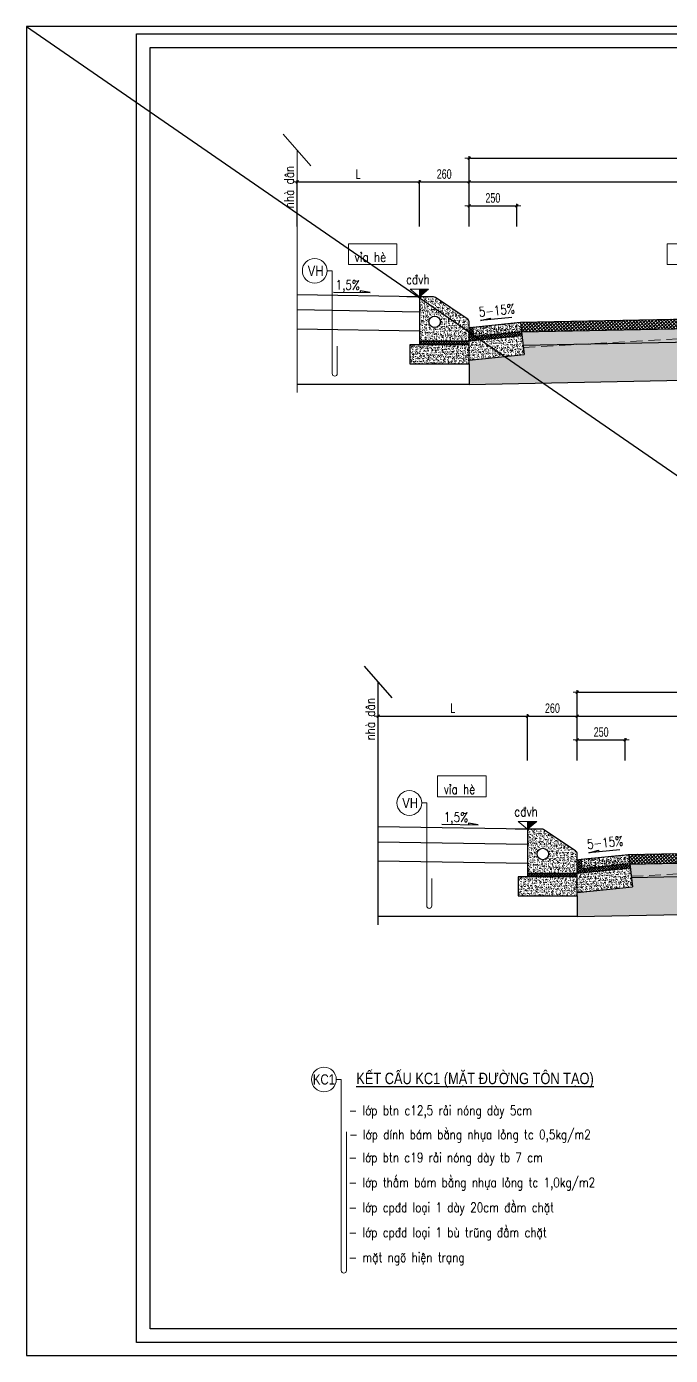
# Model space of a CAD drawing. Header units: millimetres. Extents: x -102634 to -64833, y 11643 to 27305.
# Drawn here: x -102634 to -99264, y 20347 to 27305 of the extents above; entities that cross this region are included whole.
import ezdxf
from ezdxf.enums import TextEntityAlignment as Align

# ---------------------------------------------------------------- set-up
doc = ezdxf.new("R2010")
doc.units = ezdxf.units.MM
doc.header["$MEASUREMENT"] = 0
doc.linetypes.add('HIDDEN', pattern=[0.375, 0.25, -0.125])
for name, color, linetype in [('ENTTNTHIETKE1', 2, 'Continuous'), ('KHUNGTEN', 5, 'Continuous'), ('NOI', 4, 'Continuous'), ('thep', 2, 'Continuous')]:
    doc.layers.add(name, color=color, linetype=linetype)
doc.layers.add('KCS_Plotter', color=11, linetype='Continuous', plot=False)
for name, color, linetype, lineweight in [('LC Dim', 8, 'Continuous', 18), ('LC Hatch', 252, 'Continuous', 9), ('LC ISO', 153, 'Continuous', 13), ('LC Net dam 1', 30, 'Continuous', 30), ('LC Net dam3', 1, 'Continuous', 60), ('LC Net khuat', 4, 'HIDDEN', 13), ('LC Net manh', 239, 'Continuous', 5), ('LC Net thay', 7, 'Continuous', 25), ('LC Text1', 3, 'Continuous', 20), ('LC Text2', 7, 'Continuous', 25)]:
    doc.layers.add(name, color=color, linetype=linetype, lineweight=lineweight)
doc.styles.add('General text 2', font='arial.ttf')
doc.styles.add('HOATBIF', font='hoatbif.shx', dxfattribs={"width": 0.7})
doc.styles.add('LC 3', font='vnsimli.shx', dxfattribs={"width": 0.75})
doc.styles.add('T1', font='Vnsimli.shx', dxfattribs={"width": 0.8})
doc.styles.add('T2', font='', dxfattribs={"width": 0.8})
doc.styles.get('T2').set_extended_font_data('.VnArialH')
doc.dimstyles.new('1-100(1-25)', dxfattribs={"dimscale": 25, "dimtxt": 2.5, "dimasz": 0.35, "dimexe": 0.5, "dimexo": 0, "dimgap": 0.8, "dimtad": 1, "dimdec": 0, "dimzin": 0, "dimdsep": 46, "dimtxsty": 'HOATBIF', "dimblk1": 'DOT', "dimblk2": 'DOT', "dimsah": 1, "dimcen": -1, "dimdle": 1, "dimclrd": 256, "dimclre": 256, "dimclrt": 4, "dimadec": 3, "dimazin": 2, "dimtfac": 0.333333, "dimtdec": 0, "dimtix": 1, "dimtmove": 2, "dimatfit": 3, "dimldrblk": 'DOT', "dimfxl": 1, "dimtvp": 0.833333, "dimtolj": 1, "dimtzin": 0, "dimarcsym": 0})
pattern_1 = [(46.579445, (11005.57, 9693.291), (26.7089363, -3.9538238), [2.8125, -30.9375]), (351.579445, (11005.57, 9693.291), (-3.510937, 28.467398), [2.25, -24.75]), (97.03089, (11007.796, 9692.962), (23.197999, 24.513574), [2.390257, -26.292829]), (42.763645, (11006.018, 9700.778), (39.579915, -8.58378), [4.21875, -46.40625]), (93.21508, (11009.317, 9700.063), (37.166892, 34.37314), [3.585388, -39.439266]), (347.76361, (11006.02, 9700.78), (37.166892, 34.37314), [3.375, -37.125]), (17.579445, (11009.65, 9698.683), (21.4433102, -16.4068414), [2.8125, -30.9375]), (322.579445, (11009.65, 9698.683), (10.730534, 26.6002837), [2.25, -24.75]), (68.03089, (11011.437, 9697.315), (32.1738437, 10.193442), [2.390257, -26.292829]), (34.079445, (11005.571, 9693.291), (1.200005, 12.4340733), [0, -24.45, 0, -25.125, 0, -24.84375]), (4.079445, (11005.571, 9693.291), (10.7299968, 14.1754933), [0, -14.325, 0, -23.8875, 0, -9.46875]), (324.079445, (10997.223, 9693.79), (19.9322138, -2.0386849), [0, -9.375, 0, -29.25, 0, -38.8125]), (314.079445, (10993.48, 9694.014), (22.0544973, 2.4424178), [0, -12.1875, 0, -19.425, 0, -27.5625])]
pattern_2 = [(46.579445, (11572.316, 6906.63), (26.7089363, -3.9538238), [2.8125, -30.9375]), (351.579445, (11572.316, 6906.63), (-3.510937, 28.467398), [2.25, -24.75]), (97.03089, (11574.542, 6906.301), (23.197999, 24.513574), [2.390257, -26.292829]), (42.763645, (11572.764, 6914.118), (39.579915, -8.58378), [4.21875, -46.40625]), (93.21508, (11576.06, 6913.402), (37.166892, 34.37314), [3.585388, -39.439266]), (347.76361, (11572.764, 6914.118), (37.166892, 34.37314), [3.375, -37.125]), (17.579445, (11576.395, 6912.022), (21.4433102, -16.4068414), [2.8125, -30.9375]), (322.579445, (11576.395, 6912.022), (10.730534, 26.6002837), [2.25, -24.75]), (68.03089, (11578.182, 6910.655), (32.1738437, 10.193442), [2.390257, -26.292829]), (34.079445, (11572.316, 6906.631), (1.200005, 12.4340733), [0, -24.45, 0, -25.125, 0, -24.84375]), (4.079445, (11572.316, 6906.631), (10.7299968, 14.1754933), [0, -14.325, 0, -23.8875, 0, -9.46875]), (324.079445, (11563.969, 6907.13), (19.9322138, -2.0386849), [0, -9.375, 0, -29.25, 0, -38.8125]), (314.079445, (11560.225, 6907.354), (22.0544973, 2.4424178), [0, -12.1875, 0, -19.425, 0, -27.5625])]
pattern_3 = [(46.579445, (0, 0), (26.7089363, -3.9538238), [2.8125, -30.9375]), (351.579445, (0, 0), (-3.510937, 28.467398), [2.25, -24.75]), (97.03089, (2.226, -0.33), (23.197999, 24.513574), [2.390257, -26.292829]), (42.763645, (0.447, 7.487), (39.579915, -8.58378), [4.21875, -46.40625]), (93.21508, (3.746, 6.77), (37.166892, 34.37314), [3.585388, -39.439266]), (347.76361, (0.447, 7.487), (37.166892, 34.37314), [3.375, -37.125]), (17.579445, (4.08, 5.391), (21.4433102, -16.4068414), [2.8125, -30.9375]), (322.579445, (4.08, 5.39), (10.730534, 26.600284), [2.25, -24.75]), (68.03089, (5.866, 4.024), (32.173844, 10.193442), [2.390257, -26.292829]), (34.079445, (0, 0), (1.200005, 12.4340733), [0, -24.45, 0, -25.125, 0, -24.84375]), (4.079445, (0, 0), (10.7299968, 14.1754933), [0, -14.325, 0, -23.8875, 0, -9.46875]), (324.079445, (-8.348, 0.499), (19.9322138, -2.0386849), [0, -9.375, 0, -29.25, 0, -38.8125]), (314.079445, (-12.091, 0.723), (22.0544973, 2.4424178), [0, -12.1875, 0, -19.425, 0, -27.5625])]

# ---------------------------------------------------------------- blocks, each defined once
blk = doc.blocks.new('khung vpn')
at = {"layer": 'Defpoints'}
for p, q in [((52556.46, -4195.446), (52498.758, -4195.446)), ((52498.758, -4195.446), (52498.758, -4235.276)), ((52498.758, -4235.276), (52556.46, -4235.276))]:
    blk.add_line(p, q, dxfattribs=at)
at = {"layer": 'KHUNGTEN'}
blk.add_lwpolyline([(52556.243, -4234.885), (52502.048, -4234.885), (52502.048, -4195.662), (52556.243, -4195.662)], close=True, dxfattribs=at)
at = {"layer": 'thep'}
blk.add_lwpolyline([(52555.832, -4234.474), (52502.459, -4234.474), (52502.459, -4196.073), (52555.832, -4196.073)], close=True, dxfattribs=at)
blk = doc.blocks.new('*U5')
at = {"layer": 'LC ISO'}
blk.add_circle((0, 0), 4.25, dxfattribs=at)
at = {"layer": 'LC Text1', "style": 'General text 2', "width": 0.8, "flags": 8}
blk.add_attdef('SYMBOL', text='', height=3.5, dxfattribs=at).set_placement((0, 0), align=Align.MIDDLE_CENTER)
blk = doc.blocks.new('DOT')
at = {"layer": 'LC Dim'}
blk.add_line((-3, 0), (3, 0), dxfattribs=at)
at = {"layer": 'LC Dim', "color": 4}
blk.add_line((-1, -1), (1, 1), dxfattribs=at)
blk.add_lwpolyline([(0.5, 1), (-1, -0.5), (-0.5, -1), (1, 0.5)], close=True, dxfattribs=at)
blk = doc.blocks.new('*D46')
at = {"layer": 'Defpoints', "color": 0, "transparency": 16777216}
for p in [(-100578.1, 26491.9), (-101218.5, 26259.1), (-100578.1, 26259.1)]:
    blk.add_point(p, dxfattribs=at)
at = {"layer": 'LC Dim', "lineweight": -2, "transparency": 16777216}
for p, q in [((-101218.5, 26259.1), (-101218.5, 26501.9)), ((-101211.5, 26491.9), (-100585.1, 26491.9)), ((-100578.1, 26259.1), (-100578.1, 26501.9))]:
    blk.add_line(p, q, dxfattribs=at)
at = {"layer": 'LC Dim', "lineweight": -2, "transparency": 16777216, "xscale": 7, "yscale": 7, "zscale": 7, "rotation": 180}
blk.add_blockref('DOT', (-101218.5, 26491.9), dxfattribs=at)
at = {"layer": 'LC Dim', "lineweight": -2, "transparency": 16777216, "xscale": 7, "yscale": 7, "zscale": 7}
blk.add_blockref('DOT', (-100578.1, 26491.9), dxfattribs=at)
at = {"layer": 'LC Dim', "color": 4, "transparency": 16777216, "insert": (-100898.3, 26532.9), "char_height": 50, "attachment_point": 5, "style": 'HOATBIF'}
blk.add_mtext('\\A1;L', dxfattribs=at)
blk = doc.blocks.new('_Dot')
at = {"color": 0, "linetype": 'ByBlock', "lineweight": -2}
blk.add_line((-0.5, 0), (-1, 0), dxfattribs=at)
at = {"color": 0, "linetype": 'ByBlock', "const_width": 0.5}
blk.add_lwpolyline([(-0.25, 0, 1), (0.25, 0, 1)], format="xyb", close=True, dxfattribs=at)
blk = doc.blocks.new('*D47')
at = {"layer": 'Defpoints', "color": 0, "transparency": 16777216}
for p in [(-100318.1, 26491.9), (-100578.1, 26259.1), (-100318.1, 26259.1)]:
    blk.add_point(p, dxfattribs=at)
at = {"layer": 'LC Dim', "lineweight": -2, "transparency": 16777216}
for p, q in [((-100578.1, 26259.1), (-100578.1, 26501.9)), ((-100571.1, 26491.9), (-100325.1, 26491.9)), ((-100318.1, 26259.1), (-100318.1, 26501.9))]:
    blk.add_line(p, q, dxfattribs=at)
at = {"layer": 'LC Dim', "lineweight": -2, "transparency": 16777216, "xscale": 7, "yscale": 7, "zscale": 7, "rotation": 180}
blk.add_blockref('DOT', (-100578.1, 26491.9), dxfattribs=at)
at = {"layer": 'LC Dim', "lineweight": -2, "transparency": 16777216, "xscale": 7, "yscale": 7, "zscale": 7}
blk.add_blockref('DOT', (-100318.1, 26491.9), dxfattribs=at)
at = {"layer": 'LC Dim', "color": 4, "transparency": 16777216, "insert": (-100448.1, 26532.9), "char_height": 50, "attachment_point": 5, "style": 'HOATBIF'}
blk.add_mtext('\\A1;260', dxfattribs=at)
blk = doc.blocks.new('*D48')
at = {"layer": 'Defpoints', "color": 0, "transparency": 16777216}
for p in [(-97818.1, 26491.9), (-100318.1, 26259.1), (-97818.1, 26259.1)]:
    blk.add_point(p, dxfattribs=at)
at = {"layer": 'LC Dim', "lineweight": -2, "transparency": 16777216}
for p, q in [((-100318.1, 26259.1), (-100318.1, 26501.9)), ((-100311.1, 26491.9), (-97825.1, 26491.9)), ((-97818.1, 26259.1), (-97818.1, 26501.9))]:
    blk.add_line(p, q, dxfattribs=at)
at = {"layer": 'LC Dim', "lineweight": -2, "transparency": 16777216, "xscale": 7, "yscale": 7, "zscale": 7, "rotation": 180}
blk.add_blockref('DOT', (-100318.1, 26491.9), dxfattribs=at)
at = {"layer": 'LC Dim', "lineweight": -2, "transparency": 16777216, "xscale": 7, "yscale": 7, "zscale": 7}
blk.add_blockref('DOT', (-97818.1, 26491.9), dxfattribs=at)
at = {"layer": 'LC Dim', "color": 4, "transparency": 16777216, "insert": (-99068.1, 26532.9), "char_height": 50, "attachment_point": 5, "style": 'HOATBIF'}
blk.add_mtext('\\A1;2500', dxfattribs=at)
blk = doc.blocks.new('*D52')
at = {"layer": 'Defpoints', "color": 0, "transparency": 16777216}
for p in [(-95318.1, 26616.9), (-100318.1, 26259.1), (-95318.1, 26259.1)]:
    blk.add_point(p, dxfattribs=at)
at = {"layer": 'LC Dim', "lineweight": -2, "transparency": 16777216}
for p, q in [((-100318.1, 26259.1), (-100318.1, 26626.9)), ((-100311.1, 26616.9), (-95325.1, 26616.9)), ((-95318.1, 26259.1), (-95318.1, 26626.9))]:
    blk.add_line(p, q, dxfattribs=at)
at = {"layer": 'LC Dim', "lineweight": -2, "transparency": 16777216, "xscale": 7, "yscale": 7, "zscale": 7, "rotation": 180}
blk.add_blockref('DOT', (-100318.1, 26616.9), dxfattribs=at)
at = {"layer": 'LC Dim', "lineweight": -2, "transparency": 16777216, "xscale": 7, "yscale": 7, "zscale": 7}
blk.add_blockref('DOT', (-95318.1, 26616.9), dxfattribs=at)
at = {"layer": 'LC Dim', "color": 4, "transparency": 16777216, "insert": (-97818.1, 26657.9), "char_height": 50, "attachment_point": 5, "style": 'HOATBIF'}
blk.add_mtext('\\A1;5000', dxfattribs=at)
blk = doc.blocks.new('*D57')
at = {"layer": 'Defpoints', "color": 0, "transparency": 16777216}
for p in [(-100068.1, 26366.9), (-100318.1, 26259.1), (-100068.1, 26259.1)]:
    blk.add_point(p, dxfattribs=at)
at = {"layer": 'LC Dim', "lineweight": -2, "transparency": 16777216}
for p, q in [((-100318.1, 26259.1), (-100318.1, 26376.9)), ((-100068.1, 26259.1), (-100068.1, 26376.9)), ((-100311.1, 26366.9), (-100075.1, 26366.9))]:
    blk.add_line(p, q, dxfattribs=at)
at = {"layer": 'LC Dim', "lineweight": -2, "transparency": 16777216, "xscale": 7, "yscale": 7, "zscale": 7, "rotation": 180}
blk.add_blockref('DOT', (-100318.1, 26366.9), dxfattribs=at)
at = {"layer": 'LC Dim', "lineweight": -2, "transparency": 16777216, "xscale": 7, "yscale": 7, "zscale": 7}
blk.add_blockref('DOT', (-100068.1, 26366.9), dxfattribs=at)
at = {"layer": 'LC Dim', "color": 4, "transparency": 16777216, "insert": (-100193.1, 26407.9), "char_height": 50, "attachment_point": 5, "style": 'HOATBIF'}
blk.add_mtext('\\A1;250', dxfattribs=at)
blk = doc.blocks.new('Caodo1')
at = {"layer": 'LC Text1'}
blk.add_hatch(color=4, dxfattribs=at).paths.add_polyline_path([(0, 200), (0, 0), (243, 200)])
at = {"layer": 'LC Text1', "color": 4}
for p, q in [((324, 0), (-324, 0)), ((0, 0), (0, 200))]:
    blk.add_line(p, q, dxfattribs=at)
blk.add_lwpolyline([(-243, 200), (243, 200), (0, 0), (0, 0)], close=True, dxfattribs=at)
at = {"layer": 'LC Text1', "color": 4, "style": 'T1', "width": 0.8}
blk.add_attdef('%%P0,00', text='', height=250, dxfattribs=at).set_placement((-39, 460), align=Align.MIDDLE_CENTER)
blk = doc.blocks.new('*D58')
at = {"layer": 'Defpoints', "color": 0, "transparency": 16777216}
for p in [(-100011.3, 23695.2), (-100794.1, 23462.5), (-100011.3, 23462.5)]:
    blk.add_point(p, dxfattribs=at)
at = {"layer": 'LC Dim', "lineweight": -2, "transparency": 16777216}
for p, q in [((-100794.1, 23462.5), (-100794.1, 23705.2)), ((-100787.1, 23695.2), (-100018.3, 23695.2)), ((-100011.3, 23462.5), (-100011.3, 23705.2))]:
    blk.add_line(p, q, dxfattribs=at)
at = {"layer": 'LC Dim', "lineweight": -2, "transparency": 16777216, "xscale": 7, "yscale": 7, "zscale": 7, "rotation": 180}
blk.add_blockref('DOT', (-100794.1, 23695.2), dxfattribs=at)
at = {"layer": 'LC Dim', "lineweight": -2, "transparency": 16777216, "xscale": 7, "yscale": 7, "zscale": 7}
blk.add_blockref('DOT', (-100011.3, 23695.2), dxfattribs=at)
at = {"layer": 'LC Dim', "color": 4, "transparency": 16777216, "insert": (-100402.7, 23736.2), "char_height": 50, "attachment_point": 5, "style": 'HOATBIF'}
blk.add_mtext('\\A1;L', dxfattribs=at)
blk = doc.blocks.new('*D61')
at = {"layer": 'Defpoints', "color": 0, "transparency": 16777216}
for p in [(-99751.3, 23695.2), (-100011.3, 23462.5), (-99751.3, 23462.5)]:
    blk.add_point(p, dxfattribs=at)
at = {"layer": 'LC Dim', "lineweight": -2, "transparency": 16777216}
for p, q in [((-100011.3, 23462.5), (-100011.3, 23705.2)), ((-100004.3, 23695.2), (-99758.3, 23695.2)), ((-99751.3, 23462.5), (-99751.3, 23705.2))]:
    blk.add_line(p, q, dxfattribs=at)
at = {"layer": 'LC Dim', "lineweight": -2, "transparency": 16777216, "xscale": 7, "yscale": 7, "zscale": 7, "rotation": 180}
blk.add_blockref('DOT', (-100011.3, 23695.2), dxfattribs=at)
at = {"layer": 'LC Dim', "lineweight": -2, "transparency": 16777216, "xscale": 7, "yscale": 7, "zscale": 7}
blk.add_blockref('DOT', (-99751.3, 23695.2), dxfattribs=at)
at = {"layer": 'LC Dim', "color": 4, "transparency": 16777216, "insert": (-99881.3, 23736.2), "char_height": 50, "attachment_point": 5, "style": 'HOATBIF'}
blk.add_mtext('\\A1;260', dxfattribs=at)
blk = doc.blocks.new('*D62')
at = {"layer": 'Defpoints', "color": 0, "transparency": 16777216}
for p in [(-97751.3, 23695.2), (-99751.3, 23462.5), (-97751.3, 23462.5)]:
    blk.add_point(p, dxfattribs=at)
at = {"layer": 'LC Dim', "lineweight": -2, "transparency": 16777216}
for p, q in [((-99751.3, 23462.5), (-99751.3, 23705.2)), ((-99744.3, 23695.2), (-97758.3, 23695.2)), ((-97751.3, 23462.5), (-97751.3, 23705.2))]:
    blk.add_line(p, q, dxfattribs=at)
at = {"layer": 'LC Dim', "lineweight": -2, "transparency": 16777216, "xscale": 7, "yscale": 7, "zscale": 7, "rotation": 180}
blk.add_blockref('DOT', (-99751.3, 23695.2), dxfattribs=at)
at = {"layer": 'LC Dim', "lineweight": -2, "transparency": 16777216, "xscale": 7, "yscale": 7, "zscale": 7}
blk.add_blockref('DOT', (-97751.3, 23695.2), dxfattribs=at)
at = {"layer": 'LC Dim', "color": 4, "transparency": 16777216, "insert": (-98751.3, 23736.2), "char_height": 50, "attachment_point": 5, "style": 'HOATBIF'}
blk.add_mtext('\\A1;2000', dxfattribs=at)
blk = doc.blocks.new('*D59')
at = {"layer": 'Defpoints', "color": 0, "transparency": 16777216}
for p in [(-95751.3, 23820.2), (-99751.3, 23462.5), (-95751.3, 23462.5)]:
    blk.add_point(p, dxfattribs=at)
at = {"layer": 'LC Dim', "lineweight": -2, "transparency": 16777216}
for p, q in [((-99751.3, 23462.5), (-99751.3, 23830.2)), ((-99744.3, 23820.2), (-95758.3, 23820.2)), ((-95751.3, 23462.5), (-95751.3, 23830.2))]:
    blk.add_line(p, q, dxfattribs=at)
at = {"layer": 'LC Dim', "lineweight": -2, "transparency": 16777216, "xscale": 7, "yscale": 7, "zscale": 7, "rotation": 180}
blk.add_blockref('DOT', (-99751.3, 23820.2), dxfattribs=at)
at = {"layer": 'LC Dim', "lineweight": -2, "transparency": 16777216, "xscale": 7, "yscale": 7, "zscale": 7}
blk.add_blockref('DOT', (-95751.3, 23820.2), dxfattribs=at)
at = {"layer": 'LC Dim', "color": 4, "transparency": 16777216, "insert": (-97751.3, 23861.2), "char_height": 50, "attachment_point": 5, "style": 'HOATBIF'}
blk.add_mtext('\\A1;4000', dxfattribs=at)
blk = doc.blocks.new('*D60')
at = {"layer": 'Defpoints', "color": 0, "transparency": 16777216}
for p in [(-99501.3, 23570.2), (-99751.3, 23462.5), (-99501.3, 23462.5)]:
    blk.add_point(p, dxfattribs=at)
at = {"layer": 'LC Dim', "lineweight": -2, "transparency": 16777216}
for p, q in [((-99751.3, 23462.5), (-99751.3, 23580.2)), ((-99744.3, 23570.2), (-99508.3, 23570.2)), ((-99501.3, 23462.5), (-99501.3, 23580.2))]:
    blk.add_line(p, q, dxfattribs=at)
at = {"layer": 'LC Dim', "lineweight": -2, "transparency": 16777216, "xscale": 7, "yscale": 7, "zscale": 7, "rotation": 180}
blk.add_blockref('DOT', (-99751.3, 23570.2), dxfattribs=at)
at = {"layer": 'LC Dim', "lineweight": -2, "transparency": 16777216, "xscale": 7, "yscale": 7, "zscale": 7}
blk.add_blockref('DOT', (-99501.3, 23570.2), dxfattribs=at)
at = {"layer": 'LC Dim', "color": 4, "transparency": 16777216, "insert": (-99626.3, 23611.2), "char_height": 50, "attachment_point": 5, "style": 'HOATBIF'}
blk.add_mtext('\\A1;250', dxfattribs=at)

msp = doc.modelspace()

# ---------------------------------------------------------------- hatches: boundary and pattern name
at = {"layer": 'LC Hatch'}
h = msp.add_hatch(dxfattribs=at)
h.set_pattern_fill('AR-CONC', color=256, scale=3.75, angle=-3.42055, style=0)
h.set_pattern_definition(pattern_1)
h.paths.add_polyline_path([(-100578.1, 25659.7), (-100578.1, 25889.7), (-100504.1, 25889.7, -0.148063), (-100493, 25886.4), (-100327, 25775.7, -0.250765), (-100318.1, 25759), (-100318.1, 25659.7)])
h.paths.add_polyline_path([(-100468.1, 25759.7, 1), (-100528.1, 25759.7, 1)], flags=16)
h = msp.add_hatch(dxfattribs=at)
h.set_pattern_fill('AR-CONC', color=256, scale=3.75, angle=-3.42055, style=0)
h.set_pattern_definition([(46.579445, (-1196.613, 7684.55), (26.7089363, -3.953824), [2.8125, -30.9375]), (351.579445, (-1196.613, 7684.55), (-3.510937, 28.467398), [2.25, -24.75]), (97.030845, (-1194.387, 7684.221), (23.198018, 24.513556), [2.390257, -26.292829]), (42.763645, (-1196.165, 7692.037), (39.579905, -8.58377), [4.21875, -46.40625]), (93.215045, (-1192.867, 7691.322), (37.166919, 34.373111), [3.585386, -39.439237]), (347.763645, (-1196.165, 7692.037), (37.166892, 34.37314), [3.375, -37.125]), (17.579445, (-1192.534, 7689.942), (21.44331, -16.4068414), [2.8125, -30.9375]), (322.579445, (-1192.534, 7689.942), (10.730534, 26.600284), [2.25, -24.75]), (68.030845, (-1190.747, 7688.575), (32.1738517, 10.193417), [2.390257, -26.292829]), (34.079445, (-1196.613, 7684.551), (1.200005, 12.4340733), [0, -24.45, 0, -25.125, 0, -24.84375]), (4.079445, (-1196.613, 7684.551), (10.7299968, 14.1754933), [0, -14.325, 0, -23.8875, 0, -9.46875]), (324.079445, (-1204.96, 7685.05), (19.9322138, -2.0386849), [0, -9.375, 0, -29.25, 0, -38.8125]), (314.079445, (-1208.704, 7685.273), (22.0544973, 2.4424178), [0, -12.1875, 0, -19.425, 0, -27.5625])])
h.paths.add_polyline_path([(-100043.5, 25707.2), (-100049, 25756.9), (-100297.7, 25732), (-100292.2, 25682.3)])
at = {"layer": 'LC Hatch', "ltscale": 2}
h = msp.add_hatch(dxfattribs=at)
h.set_pattern_fill('ANSI37', color=256, scale=100, angle=-3.420555, style=0)
h.paths.add_polyline_path([(-97818.1, 25751.5), (-95592.6, 25707), (-95592.6, 25707.2), (-95587.1, 25756.9), (-97818.1, 25801.5), (-100049, 25756.9), (-100043.5, 25707.2), (-100043.5, 25707)])
at = {"layer": 'LC Hatch'}
h = msp.add_hatch(dxfattribs=at)
h.set_pattern_fill('AR-CONC', color=256, scale=3.75, angle=-3.42055, style=0)
h.set_pattern_definition(pattern_3)
h.paths.add_polyline_path([(-97818.1, 25751.5), (-100043.5, 25707), (-100035.1, 25637.1), (-97818.1, 25681.5), (-95601, 25637.1), (-95592.6, 25707)])
at = {"layer": 'LC Hatch', "ltscale": 2}
h = msp.add_hatch(dxfattribs=at)
h.set_pattern_fill('ANSI37', color=256, scale=75, angle=-3.42055, style=0)
h.set_pattern_definition([(41.579445, (-43575.673, 22247.483), (-6.2217928, 7.0128396), []), (131.579445, (-43575.673, 22247.483), (-7.0128396, -6.2217928), [])])
h.paths.add_polyline_path([(-100043.5, 25707.2), (-100041.2, 25687.4), (-100318.1, 25659.3), (-100318.1, 25729.7), (-100297.7, 25732), (-100292.2, 25682.3)])
at = {"layer": 'LC Hatch'}
h = msp.add_hatch(dxfattribs=at)
h.set_pattern_fill('AR-CONC', color=256, scale=3.75, angle=-3.42055, style=0)
h.set_pattern_definition(pattern_1)
h.paths.add_polyline_path([(-100041.2, 25687.4), (-100029.2, 25588.2), (-100318.1, 25558.7), (-100313.9, 25659.7)])
h = msp.add_hatch(dxfattribs=at)
h.set_pattern_fill('HONEY', color=256, scale=200, angle=-3.420555, style=0)
h.paths.add_polyline_path([(-96380.3, 25652.7), (-97818.1, 25681.5), (-100035.1, 25637.1), (-100029.2, 25588.2), (-100318.1, 25558.7), (-100318.1, 25431.4), (-97818.1, 25481.4), (-96380.3, 25452.7)])
h = msp.add_hatch(dxfattribs=at)
h.set_pattern_fill('AR-CONC', color=256, scale=3.75, angle=-3.42055, style=0)
h.set_pattern_definition(pattern_1)
h.paths.add_polyline_path([(-100628.1, 25539.7), (-100628.1, 25639.7), (-100318.1, 25639.7), (-100318.1, 25539.7)])
at = {"layer": 'LC Hatch', "ltscale": 2}
h = msp.add_hatch(dxfattribs=at)
h.set_pattern_fill('ANSI37', color=256, scale=75, style=0)
h.set_pattern_definition([(45, (-71737.878, -15987.175), (-6.629126, 6.629126), []), (135, (-71737.878, -15987.175), (-6.629126, -6.629126), [])])
h.paths.add_polyline_path([(-100578.1, 25659.7), (-100318.1, 25659.7), (-100318.1, 25639.7), (-100578.1, 25639.7)])
at = {"layer": 'LC Hatch'}
h = msp.add_hatch(dxfattribs=at)
h.set_pattern_fill('AR-CONC', color=256, scale=3.75, angle=-3.42055, style=0)
h.set_pattern_definition(pattern_2)
h.paths.add_polyline_path([(-100011.3, 22873.1), (-100011.3, 23103.1), (-99937.4, 23103.1, -0.148063), (-99926.3, 23099.7), (-99760.2, 22989, -0.250765), (-99751.3, 22972.4), (-99751.3, 22873.1)])
h.paths.add_polyline_path([(-99901.3, 22973.1, 1), (-99961.3, 22973.1, 1)], flags=16)
h = msp.add_hatch(dxfattribs=at)
h.set_pattern_fill('AR-CONC', color=256, scale=3.75, angle=-3.42055, style=0)
h.set_pattern_definition([(46.579445, (-629.867, 4897.89), (26.7089363, -3.953824), [2.8125, -30.9375]), (351.579445, (-629.867, 4897.89), (-3.510937, 28.467398), [2.25, -24.75]), (97.030845, (-627.642, 4897.56), (23.198018, 24.513556), [2.390257, -26.292829]), (42.763645, (-629.42, 4905.377), (39.579905, -8.58377), [4.21875, -46.40625]), (93.215045, (-626.12, 4904.66), (37.166919, 34.373111), [3.585386, -39.439237]), (347.763645, (-629.42, 4905.377), (37.166892, 34.37314), [3.375, -37.125]), (17.579445, (-625.789, 4903.282), (21.44331, -16.4068414), [2.8125, -30.9375]), (322.579445, (-625.789, 4903.282), (10.730534, 26.600284), [2.25, -24.75]), (68.030845, (-624.002, 4901.914), (32.1738517, 10.193417), [2.390257, -26.292829]), (34.079445, (-629.867, 4897.89), (1.200005, 12.4340733), [0, -24.45, 0, -25.125, 0, -24.84375]), (4.079445, (-629.867, 4897.89), (10.7299968, 14.1754933), [0, -14.325, 0, -23.8875, 0, -9.46875]), (324.079445, (-638.215, 4898.389), (19.9322138, -2.0386849), [0, -9.375, 0, -29.25, 0, -38.8125]), (314.079445, (-641.958, 4898.613), (22.0544973, 2.4424178), [0, -12.1875, 0, -19.425, 0, -27.5625])])
h.paths.add_polyline_path([(-99476.8, 22920.5), (-99482.3, 22970.2), (-99731, 22945.3), (-99725.5, 22895.6)])
at = {"layer": 'LC Hatch', "ltscale": 2}
h = msp.add_hatch(dxfattribs=at)
h.set_pattern_fill('ANSI37', color=256, scale=100, angle=-3.420555, style=0)
h.paths.add_polyline_path([(-97751.3, 23004.8), (-99482.3, 22970.2), (-99476.8, 22920.5), (-99476.8, 22920.3), (-97751.3, 22954.8), (-96025.9, 22920.3), (-96025.9, 22920.5), (-96020.4, 22970.2)])
h = msp.add_hatch(dxfattribs=at)
h.set_pattern_fill('ANSI37', color=256, scale=75, angle=-3.42055, style=0)
h.set_pattern_definition([(41.579445, (-43008.9275, 19460.822), (-6.2217928, 7.0128396), []), (131.579445, (-43008.9275, 19460.822), (-7.0128396, -6.2217928), [])])
h.paths.add_polyline_path([(-99476.8, 22920.5), (-99474.4, 22900.8), (-99751.3, 22872.6), (-99751.3, 22943.1), (-99731, 22945.3), (-99725.5, 22895.6)])
at = {"layer": 'LC Hatch'}
h = msp.add_hatch(dxfattribs=at)
h.set_pattern_fill('AR-CONC', color=256, scale=3.75, angle=-3.42055, style=0)
h.set_pattern_definition(pattern_2)
h.paths.add_polyline_path([(-99474.4, 22900.8), (-99462.5, 22801.5), (-99751.3, 22772.1), (-99747.1, 22873.1)])
h = msp.add_hatch(dxfattribs=at)
h.set_pattern_fill('AR-CONC', color=256, scale=3.75, angle=-3.42055, style=0)
h.set_pattern_definition(pattern_3)
h.paths.add_polyline_path([(-97751.3, 22954.8), (-99476.8, 22920.3), (-99468.4, 22850.5), (-97751.3, 22884.8), (-96034.3, 22850.5), (-96025.9, 22920.3)])
h = msp.add_hatch(dxfattribs=at)
h.set_pattern_fill('AR-CONC', color=256, scale=3.75, angle=-3.42055, style=0)
h.set_pattern_definition(pattern_2)
h.paths.add_polyline_path([(-100061.3, 22753.1), (-100061.3, 22853.1), (-99751.3, 22853.1), (-99751.3, 22753.1)])
at = {"layer": 'LC Hatch', "ltscale": 2}
h = msp.add_hatch(dxfattribs=at)
h.set_pattern_fill('ANSI37', color=256, scale=75, style=0)
h.set_pattern_definition([(45, (-71171.132, -18773.836), (-6.629126, 6.629126), []), (135, (-71171.132, -18773.836), (-6.629126, -6.629126), [])])
h.paths.add_polyline_path([(-100011.3, 22873.1), (-99751.3, 22873.1), (-99751.3, 22853.1), (-100011.3, 22853.1)])
at = {"layer": 'LC Hatch'}
h = msp.add_hatch(dxfattribs=at)
h.set_pattern_fill('HONEY', color=256, scale=200, angle=-3.420555, style=0)
h.paths.add_polyline_path([(-96034.3, 22850.5), (-97751.3, 22884.8), (-99468.4, 22850.5), (-99462.5, 22801.5), (-99751.3, 22772.1), (-99751.3, 22753.1), (-99751.3, 22644.8), (-97751.3, 22684.8), (-95751.3, 22644.8), (-95751.3, 22753.1), (-95751.3, 22772.1), (-96040.2, 22801.5)])

# ---------------------------------------------------------------- linework, layer by layer
at = {"layer": 'KCS_Plotter'}
msp.add_line((-102634.5, 27305.5), (-92554.1, 20347.2), dxfattribs=at)
at = {"layer": 'LC Hatch'}
for p, q in [((-101291, 26742.4), (-101146, 26576.5)), ((-101218.5, 25389.4), (-101218.5, 26659.5))]:
    msp.add_line(p, q, dxfattribs=at)
for points in [[(-100949.6, 26168.7), (-100695.4, 26168.7), (-100695.4, 26059.4), (-100949.6, 26059.4)], [(-99280.8, 26168.7), (-98697.2, 26168.7), (-98697.2, 26059.4), (-99280.8, 26059.4)], [(-100483.3, 23382), (-100229.1, 23382), (-100229.1, 23272.7), (-100483.3, 23272.7)]]:
    msp.add_lwpolyline(points, close=True, dxfattribs=at)
at = {"layer": 'LC Net dam 1', "lineweight": 30}
for points in [[(-100578.1, 25889.7), (-101218.5, 25901.5)], [(-100011.3, 23103.1), (-100794.1, 23114.8)], [(-99482.3, 22970.2), (-97751.3, 23004.8), (-96020.4, 22970.2)]]:
    msp.add_lwpolyline(points, dxfattribs=at)
at = {"layer": 'LC Net dam3', "lineweight": 30}
msp.add_lwpolyline([(-100049, 25756.9), (-97818.1, 25801.5), (-95587.1, 25756.9)], dxfattribs=at)
at = {"layer": 'LC Net khuat', "linetype": 'HIDDEN', "ltscale": 250}
for points in [[(-100033.7, 25625), (-97818.1, 25747.6), (-95596.1, 25678.5)], [(-99469, 22855.9), (-97751.3, 22950.9), (-96028.6, 22897.3)]]:
    msp.add_lwpolyline(points, dxfattribs=at)
at = {"layer": 'LC Net manh', "color": 252}
for points in [[(-101061, 26026.6), (-101034.7, 26026.6), (-101034.7, 25488.3, 1), (-101007.6, 25488.3), (-101007.6, 25632)], [(-100565.9, 23239.9), (-100539.7, 23239.9), (-100539.7, 22701.7, 1), (-100512.6, 22701.7), (-100512.6, 22845.4)]]:
    msp.add_lwpolyline(points, format="xyb", dxfattribs=at)
at = {"layer": 'LC Net manh', "color": 252, "elevation": 0}
msp.add_lwpolyline([(-101012.9, 21792.1), (-100986.6, 21792.1), (-100986.6, 20791.3, 1), (-100959.5, 20791.3), (-100959.5, 21517.9)], format="xyb", dxfattribs=at)
at = {"layer": 'LC Net thay'}
for p, q in [((-100043.5, 25707.2), (-100029.2, 25588.2)), ((-100578.1, 25659.7), (-100578.1, 25639.7)), ((-99476.8, 22920.5), (-99462.5, 22801.5)), ((-100011.3, 22873.1), (-100011.3, 22853.1))]:
    msp.add_line(p, q, dxfattribs=at)
at = {"layer": 'LC Net thay', "ltscale": 250}
for p, q in [((-100866.6, 23955.8), (-100721.6, 23789.9)), ((-100794.1, 22602.8), (-100794.1, 23872.8))]:
    msp.add_line(p, q, dxfattribs=at)
at = {"layer": 'LC Net thay'}
for points in [[(-100578.1, 25659.7), (-100318.1, 25659.7), (-100318.1, 25759, 0.250765), (-100327, 25775.7), (-100493, 25886.4, 0.148069), (-100504.1, 25889.7), (-100578.1, 25889.7)], [(-100011.3, 22873.1), (-99751.3, 22873.1), (-99751.3, 22972.4, 0.250765), (-99760.2, 22989), (-99926.3, 23099.7, 0.148069), (-99937.4, 23103.1), (-100011.3, 23103.1)]]:
    msp.add_lwpolyline(points, format="xyb", close=True, dxfattribs=at)
at = {"layer": 'LC Net thay', "ltscale": 250}
for points in [[(-100578.1, 25809.7), (-101218.5, 25821.5)], [(-100043.5, 25707), (-97818.1, 25751.5), (-95592.6, 25707)], [(-100578.1, 25709.7), (-101218.5, 25721.5)], [(-100035.1, 25637.1), (-97818.1, 25681.5), (-95601, 25637.1)], [(-100318.1, 25539.7), (-100318.1, 25431.4)], [(-100318.1, 25431.4), (-97818.1, 25481.4), (-96380.3, 25452.7)], [(-100318.1, 25431.5), (-101218.5, 25431.5)], [(-100011.3, 23023.1), (-100794.1, 23034.8)], [(-100011.3, 22923.1), (-100794.1, 22934.8)], [(-99479.2, 22920.3), (-97751.3, 22954.8), (-96023.5, 22920.3)], [(-99468.4, 22850.5), (-97751.3, 22884.8), (-96034.3, 22850.5)], [(-99751.3, 22753.1), (-99751.3, 22644.8)], [(-99751.3, 22644.8), (-97751.3, 22684.8), (-95751.3, 22644.8)], [(-99751.3, 22644.8), (-100794.1, 22644.8)]]:
    msp.add_lwpolyline(points, dxfattribs=at)
at = {"layer": 'LC Net thay'}
for points in [[(-100043.5, 25707.2), (-100292.2, 25682.3), (-100297.7, 25732), (-100049, 25756.9)], [(-99476.8, 22920.5), (-99725.5, 22895.6), (-99731, 22945.3), (-99482.3, 22970.2)]]:
    msp.add_lwpolyline(points, close=True, dxfattribs=at)
for points in [[(-100318.1, 25729.7), (-100297.7, 25732)], [(-100318.1, 25659.3), (-100041.2, 25687.5)], [(-100318.1, 25639.7), (-100628.1, 25639.7), (-100628.1, 25539.7), (-100318.1, 25539.7), (-100318.1, 25659.7)], [(-100318.1, 25558.7), (-100029.2, 25588.2)], [(-99751.3, 22943.1), (-99731, 22945.3)], [(-99751.3, 22872.6), (-99474.4, 22900.8)], [(-99751.3, 22853.1), (-100061.3, 22853.1), (-100061.3, 22753.1), (-99751.3, 22753.1), (-99751.3, 22873.1)], [(-99751.3, 22772.1), (-99462.5, 22801.5)]]:
    msp.add_lwpolyline(points, dxfattribs=at)
for centre in [(-100498.1, 25759.7), (-99931.3, 22973.1)]:
    msp.add_circle(centre, 30, dxfattribs=at)
at = {"layer": 'NOI'}
for points in [[(-101027.2, 25915.1), (-100836.4, 25912.2), (-100887.9, 25921.3), (-100887.8, 25913)], [(-100094.6, 25782), (-100257.1, 25765.8), (-100206.6, 25779.2), (-100206, 25770.9)], [(-100460.5, 23128.4), (-100269.7, 23125.6), (-100321.2, 23134.6), (-100321, 23126.3)], [(-99527.9, 22995.4), (-99690.3, 22979.1), (-99639.8, 22992.5), (-99639.2, 22984.2)]]:
    msp.add_lwpolyline(points, dxfattribs=at)

# ---------------------------------------------------------------- block references
at = {"layer": 'ENTTNTHIETKE1', "color": 6, "xscale": 174.6984611220305, "yscale": 174.6984611220305, "zscale": 174.6984611220305}
msp.add_blockref('khung vpn', (-9274086.7, 760243.4), dxfattribs=at)
at = {"layer": 'LC Net manh'}
ref = msp.add_blockref('*U5', (-101125.8, 26026.6), dxfattribs=dict(at, xscale=-15.24705842815456, yscale=15.24705842815456, zscale=15.24705842815456))
ref.add_attrib('SYMBOL', 'VH', dxfattribs={"layer": 'LC Text1', "height": 53.36, "style": 'General text 2', "width": 0.8}).set_placement((-101121.2, 26026.6), align=Align.MIDDLE_CENTER)
ref = msp.add_blockref('*U5', (-100630.7, 23239.9), dxfattribs=dict(at, xscale=-15.24705842815456, yscale=15.24705842815456, zscale=15.24705842815456))
ref.add_attrib('SYMBOL', 'VH', dxfattribs={"layer": 'LC Text1', "height": 53.36, "style": 'General text 2', "width": 0.8}).set_placement((-100626.2, 23239.9), align=Align.MIDDLE_CENTER)
ref = msp.add_blockref('*U5', (-101077.7, 21792.1, 0), dxfattribs=dict(at, xscale=15.24705842815456, yscale=15.24705842815456, zscale=15.24705842815456))
ref.add_attrib('SYMBOL', 'KC1', dxfattribs={"layer": 'LC Text1', "height": 53.36, "style": 'General text 2', "width": 0.8}).set_placement((-101077.7, 21792.1, 0), align=Align.MIDDLE_CENTER)
at = {"layer": 'LC Text1'}
ref = msp.add_blockref('Caodo1', (-100578.1, 25889.7), dxfattribs=dict(at, xscale=0.1999999948311597, yscale=0.1999999948311597, zscale=0.1999999948311597))
ref.add_attrib('%%P0,00', 'c®vh', dxfattribs={"layer": 'LC Text2', "height": 50, "style": 'T1', "width": 0.8}).set_placement((-100585.9, 25981.6), align=Align.MIDDLE_CENTER)
ref = msp.add_blockref('Caodo1', (-100011.3, 23103.1), dxfattribs=dict(at, xscale=0.1999999948311597, yscale=0.1999999948311597, zscale=0.1999999948311597))
ref.add_attrib('%%P0,00', 'c®vh', dxfattribs={"layer": 'LC Text2', "height": 50, "style": 'T1', "width": 0.8}).set_placement((-100019.1, 23195), align=Align.MIDDLE_CENTER)

# ---------------------------------------------------------------- texts
at = {"layer": 'LC Text1', "color": 3, "style": 'LC 3', "width": 0.8}
for s, height, rotation, p in [('nhµ d©n', 50, 90, (-101235.2, 26353.6)), ('1,5%%%', 50, 359.14063, (-101017, 25928.4)), ('5-15%%%', 50, 5.71059, (-100264.2, 25785.4)), ('nhµ d©n', 50, 90, (-100810.8, 23566.9)), ('1,5%%%', 50, 359.14063, (-100450.3, 23141.8)), ('5-15%%%', 50, 5.71059, (-99697.4, 22998.7)), ('- líp btn c12,5 r¶i nãng dµy 5cm', 50.002, 359.99922, (-100947.7, 21605.1)), ('- líp dÝnh b¸m b»ng nhùa láng tc 0,5kg/m2', 50.002, 359.99922, (-100945.6, 21478.8)), ('- líp btn c19 r¶i nãng dµy tb 7 cm', 50.002, 359.99922, (-100948.1, 21358.5)), ('- líp thÊm b¸m b»ng nhùa láng tc 1,0kg/m2', 50.002, 359.99922, (-100948.1, 21227.9)), ('- líp cp®d lo¹i 1 dµy 20cm ®Çm chÆt', 50.002, 359.99922, (-100948.1, 21097.2)), ('- líp cp®d lo¹i 1 bï tròng ®Çm chÆt', 50.002, 359.99922, (-100948.1, 20966.6)), ('- mÆt ngâ hiÖn tr¹ng', 50.002, 359.99922, (-100948.1, 20835.9))]:
    msp.add_text(s, height=height, rotation=rotation, dxfattribs=at).set_placement(p)
for p in [(-100916.8, 26073.7), (-100450.5, 23287)]:
    msp.add_text('vØa hÌ', height=50, dxfattribs=at).set_placement(p)
at = {"layer": 'LC Text2', "style": 'T2', "width": 0.8}
msp.add_text('%%UkÕt cÊu kc1 (mÆt ®\xadêng t«n t¹o)', height=60, dxfattribs=at).set_placement((-100908.3, 21767.8))

# ---------------------------------------------------------------- dimensions: what is measured, and where the dimension line sits
at = {"layer": 'LC Dim', "color": 2}
for base, p1, p2, picture, middle in [((-95318.1, 26616.9), (-100318.1, 26259.1), (-95318.1, 26259.1), '*D52', (-97818.1, 26657.9)), ((-100318.1, 26491.9), (-100578.1, 26259.1), (-100318.1, 26259.1), '*D47', (-100448.1, 26532.9)), ((-97818.1, 26491.9), (-100318.1, 26259.1), (-97818.1, 26259.1), '*D48', (-99068.1, 26532.9)), ((-100068.1, 26366.9), (-100318.1, 26259.1), (-100068.1, 26259.1), '*D57', (-100193.1, 26407.9)), ((-95751.3, 23820.2), (-99751.3, 23462.5), (-95751.3, 23462.5), '*D59', (-97751.3, 23861.2)), ((-99751.3, 23695.2), (-100011.3, 23462.5), (-99751.3, 23462.5), '*D61', (-99881.3, 23736.2)), ((-97751.3, 23695.2), (-99751.3, 23462.5), (-97751.3, 23462.5), '*D62', (-98751.3, 23736.2)), ((-99501.3, 23570.2), (-99751.3, 23462.5), (-99501.3, 23462.5), '*D60', (-99626.3, 23611.2))]:
    dim = msp.add_linear_dim(base=base, p1=p1, p2=p2, dimstyle='1-100(1-25)', override={"dimscale": 20, "dimfxl": 2, "dimarcsym": 1}, dxfattribs=at)
    dim.commit()
    dim.dimension.update_dxf_attribs({"geometry": picture, "text_midpoint": middle})
at = {"layer": 'LC Dim'}
for base, p1, p2, picture, middle in [((-100578.1, 26491.9), (-101218.5, 26259.1), (-100578.1, 26259.1), '*D46', (-100898.3, 26532.9)), ((-100011.3, 23695.2), (-100794.1, 23462.5), (-100011.3, 23462.5), '*D58', (-100402.7, 23736.2))]:
    dim = msp.add_linear_dim(base=base, p1=p1, p2=p2, text='L', dimstyle='1-100(1-25)', override={"dimscale": 20, "dimfxl": 2, "dimarcsym": 1}, dxfattribs=at)
    dim.commit()
    dim.dimension.update_dxf_attribs({"geometry": picture, "text_midpoint": middle})

doc.saveas('drawing.dxf')
